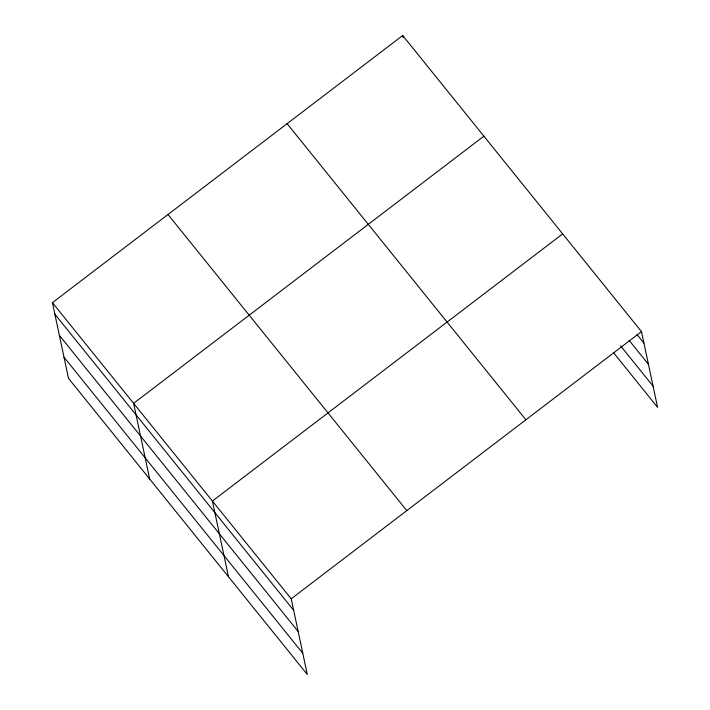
<?xml version="1.0" encoding="UTF-8"?>
<svg xmlns="http://www.w3.org/2000/svg" width="710" height="710" viewBox="0 0 710 710"><rect width="100%" height="100%" fill="white"/><g stroke="black" fill="none" stroke-linecap="round" stroke-linejoin="round"><path stroke-width="1.06" d="M52.425 302.673L291.207 598.787L307.297 674.5L68.515 378.386L52.425 302.673L402.703 35.5L641.485 331.614L657.575 407.327L613.342 352.471M483.892 136.178L133.604 403.351L149.703 479.064M562.684 233.892L212.405 501.065L228.496 576.786M291.207 598.787L641.485 331.614M637.021 334.561L643.934 343.134M629.078 340.312L648.434 364.319M620.584 345.859L653.076 386.142M287.106 123.664L525.888 419.779M168.013 214.509L406.794 510.614M54.874 314.193L293.656 610.307M59.374 335.377L298.156 631.492M64.015 357.201L302.797 653.315M402.703 35.5L403.147 37.594"/></g></svg>
